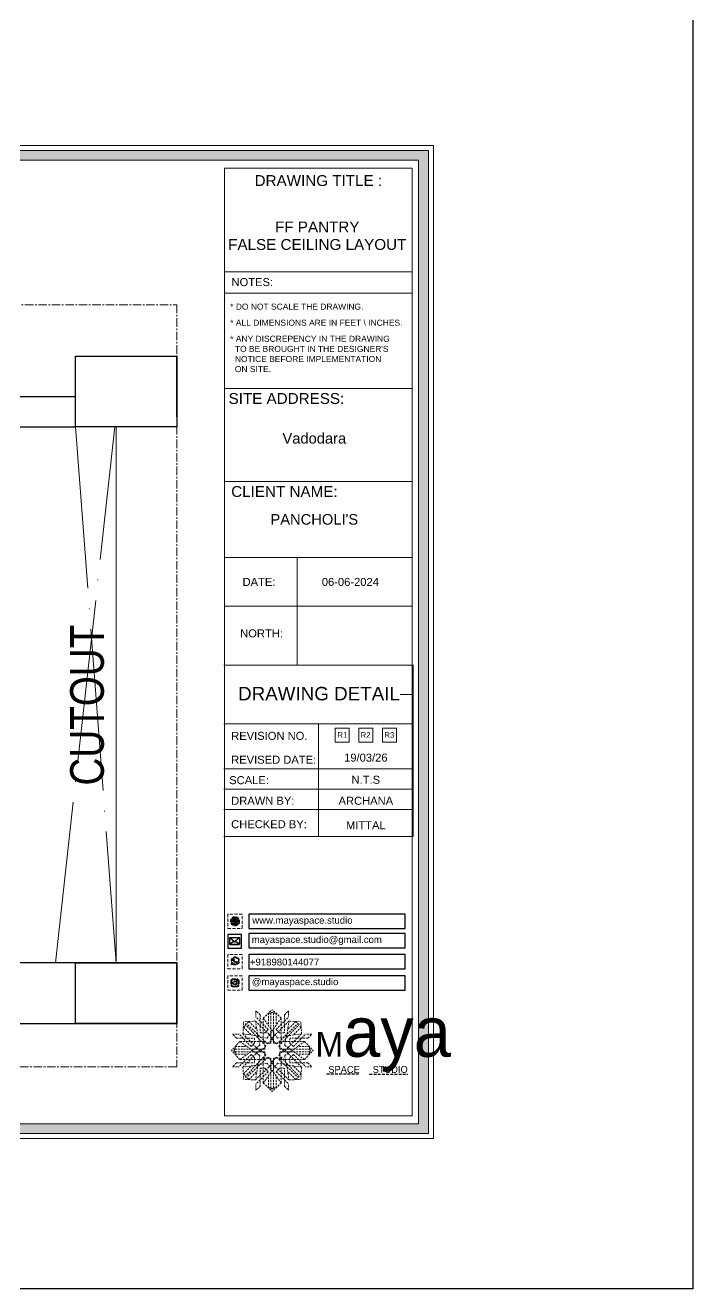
# Model space of a CAD drawing. Header units: millimetres. Extents: x 56222 to 3066687, y -650199 to -121287.
# Drawn here: x 134005.6 to 134104.7, y -184657.9 to -184470.5 of the extents above; entities that cross this region are included whole.
import ezdxf
from ezdxf.enums import TextEntityAlignment as Align

# ---------------------------------------------------------------- set-up
doc = ezdxf.new("R2010")
doc.units = ezdxf.units.MM
doc.header["$MEASUREMENT"] = 0
for name, pattern in [('ACAD_ISO04W100', [30, 24, -3, 0, -3]), ('CENTER', [2, 1.25, -0.25, 0.25, -0.25]), ('DASHEDX2', [1.5, 1, -0.5])]:
    doc.linetypes.add(name, pattern=pattern)
for name, color, linetype, lineweight in [('COLUMN', 1, 'Continuous', 30), ('Dimension', 10, 'DASHEDX2', 20), ('FIRST FLOOR', 7, 'Continuous', 9), ('FIRST FLOOR ( TEXT )', 7, 'Continuous', 9), ('FIRST FLOOR_( PLine )_', 251, 'Continuous', 30), ('FURNITURE', 32, 'Continuous', 9), ('GROUND FLOOR', 7, 'Continuous', 9), ('NAME PLATE', 7, 'Continuous', 25), ('TILE', 14, 'Continuous', 9)]:
    doc.layers.add(name, color=color, linetype=linetype, lineweight=lineweight)
doc.styles.add('Arial', font='arial.ttf')
doc.styles.add("Cn_BT_0'-0", font='swissc.ttf')
doc.styles.get("Standard").update_dxf_attribs({"font": 'arial.ttf', "height": 6})

# ---------------------------------------------------------------- blocks, each defined once
blk = doc.blocks.new('FSFSF')
at = {"color": 42, "lineweight": 5, "true_color": 0xe0ac11}
for p, q in [((28600.02952215459, 143.5139148725285), (28600.02952215459, 140.1627915054827)), ((28602.14937278152, 141.4051683081257), (28600.02952215458, 143.5139148725237)), ((28606.46515515396, 133.7608692168469), (28600.02952215458, 140.1627915054788)), ((28602.14937278152, 141.4051683081257), (28602.14937278152, 131.9548183658916)), ((28603.8573819619, 139.6884756314575), (28608.58467309682, 144.0826294809294)), ((28603.8573819619, 126.5832694616292), (28603.8573819619, 139.6884756314575)), ((28603.8573819619, 139.6884756314575), (28608.57656374431, 133.0212336201026)), ((28607.90038549203, 142.2178300233099), (28606.57849619761, 142.2178300233099)), ((28606.57849619761, 142.2178300233112), (28606.57849619761, 135.8440958244304)), ((28607.90038549203, 142.2178300233056), (28608.57656374431, 142.8463572676453)), ((28607.90038549203, 142.2178300233099), (28607.90038549203, 126.5832694616292)), ((28613.31196423174, 139.6884756314505), (28608.58467309682, 144.0826294809224)), ((28609.26896070161, 142.2178300232985), (28608.59278244933, 142.8463572676383)), ((28613.31196423174, 139.6884756314505), (28608.59278244933, 133.0212336200956)), ((28609.26896070161, 142.2178300233029), (28609.26896070161, 126.5832694616222)), ((28609.26896070161, 142.2178300233029), (28610.59084999603, 142.2178300233029)), ((28610.59084999603, 142.2178300233041), (28610.59084999603, 135.8440958244234)), ((28610.70419103967, 133.7608692168399), (28617.13982403906, 140.1627915054717)), ((28613.31196423174, 126.5832694616222), (28613.31196423174, 139.6884756314505)), ((28615.01997341212, 141.4051683081186), (28617.13982403906, 143.5139148725166)), ((28615.01997341212, 141.4051683081186), (28615.01997341212, 131.9548183658846)), ((28617.13982403905, 143.5139148725215), (28617.13982403905, 140.1627915054756)), ((28593.18528875562, 131.4512709548762), (28593.53942279741, 137.7083440558963)), ((28593.38640769022, 135.0047725313525), (28594.56253744733, 136.1236492009193)), ((28593.38640769022, 135.0047725313525), (28597.59981168557, 130.777693179436)), ((28599.79649589843, 138.0624780976842), (28593.53942279741, 137.7083440558973)), ((28595.12411765238, 136.6852294059708), (28594.53344388519, 136.6852294059708)), ((28594.56253744733, 136.1236492009193), (28594.56253744733, 136.7143229681096)), ((28605.16739288197, 124.9761417178488), (28594.56253744733, 136.1236492009157)), ((28596.24299432195, 137.8613591630871), (28595.12411765238, 136.6852294059708)), ((28606.27162513545, 126.0803739713377), (28595.12411765239, 136.6852294059723)), ((28596.24299432195, 137.8613591630871), (28600.47007367387, 133.6479551677364)), ((28601.02633591869, 130.0022997966441), (28599.79649589844, 138.0624780976862)), ((28599.79697319313, 138.0540449410801), (28608.57656374431, 129.5596347853315)), ((28606.46515515396, 133.7608692168438), (28604.74702146255, 131.954818365889)), ((28605.85908385607, 129.1819884053065), (28608.57656374431, 133.0212336201024)), ((28617.37237300051, 138.0540449410731), (28608.59278244933, 129.5596347853245)), ((28611.31026233756, 129.1819884052994), (28608.59278244933, 133.0212336200953)), ((28610.70419103968, 133.7608692168368), (28612.42232473109, 131.954818365882)), ((28610.89772105818, 126.0803739713307), (28622.04522854125, 136.6852294059653)), ((28612.01817201668, 124.9761417178561), (28622.62302745131, 136.123649200923)), ((28616.14301027494, 130.0022997966371), (28617.3728502952, 138.0624780976791)), ((28620.92635187169, 137.8613591630801), (28616.69927251977, 133.6479551677294)), ((28617.37285029521, 138.0624780976772), (28623.62992339623, 137.7083440558903)), ((28623.79915720843, 135.0047725313598), (28619.58575321308, 130.7776931794433)), ((28620.92635187169, 137.8613591630801), (28622.04522854125, 136.6852294059638)), ((28622.04522854125, 136.6852294059638), (28622.63590230844, 136.6852294059638)), ((28622.62302745131, 136.1236492009266), (28622.62302745131, 136.7143229681169)), ((28623.79915720843, 135.0047725313598), (28622.62302745131, 136.1236492009266)), ((28624.00027614303, 131.4512709548835), (28623.64614210124, 137.7083440559036)), ((28591.55929122185, 127.3903848914015), (28587.16513737238, 122.6630937564842)), ((28587.73385198078, 131.2182446987172), (28591.08497534782, 131.2182446987172)), ((28589.84259854518, 129.0983940717815), (28587.73385198078, 131.2182446987208)), ((28589.84259854518, 129.0983940717815), (28599.29294848741, 129.0983940717815)), ((28597.48689763646, 124.7826116993383), (28591.08497534783, 131.2182446987208)), ((28604.66449739168, 127.3903848914015), (28591.55929122185, 127.3903848914015)), ((28591.55929122185, 127.3903848914015), (28598.2265332332, 122.6712031089919)), ((28601.24546705666, 130.2214309346091), (28593.18528875562, 131.4512709548617)), ((28593.19372191223, 131.4507936601731), (28601.68813206797, 122.6712031089919)), ((28597.48689763646, 124.7826116993419), (28599.29294848742, 126.5007453907529)), ((28599.29294848741, 126.5007453907565), (28599.29294848741, 129.0983940717815)), ((28605.85908385607, 129.1819884053061), (28601.02633591869, 130.0022997966444)), ((28602.065778448, 125.3886829972289), (28601.24546705666, 130.2214309346127)), ((28604.74702146255, 131.9548183658916), (28602.14937278152, 131.9548183658916)), ((28603.67734725012, 126.5424332089096), (28603.67734725012, 127.3903848914015)), ((28604.66449739168, 126.5430463444827), (28603.67734725012, 126.5424332089096)), ((28604.70533364439, 127.5704196031902), (28603.8573819619, 127.5704196031902)), ((28607.90038549203, 126.5832694616292), (28603.8573819619, 126.5832694616292)), ((28604.66449739168, 123.3473813612763), (28604.66449739168, 127.3903848914015)), ((28604.70472050882, 126.5832694616292), (28604.70533364439, 127.5704196031902)), ((28606.27162513545, 126.0803739713377), (28608.57656374431, 128.2731099501872)), ((28607.90038549203, 128.9163723677579), (28608.57656374431, 129.5596347853315)), ((28607.90038549203, 128.916372367763), (28608.57656374431, 128.2731099501872)), ((28609.26896070161, 128.9163723677509), (28608.59278244933, 129.5596347853245)), ((28609.26896070161, 128.916372367756), (28608.59278244933, 128.2731099501802)), ((28610.89772105818, 126.0803739713307), (28608.59278244933, 128.2731099501802)), ((28609.26896070161, 126.5832694616222), (28613.31196423174, 126.5832694616222)), ((28611.31026233756, 129.1819884052991), (28616.14301027495, 130.0022997966374)), ((28612.42232473109, 131.9548183658846), (28615.01997341212, 131.9548183658846)), ((28612.46462568482, 126.5832694616222), (28612.46401254924, 127.5704196031832)), ((28612.46401254924, 127.5704196031832), (28613.31196423174, 127.5704196031832)), ((28612.52106750697, 123.3473813612836), (28612.52106750697, 127.3903848914088)), ((28612.52106750697, 127.3903848914088), (28625.6262736768, 127.3903848914088)), ((28612.52106750697, 126.54304634449), (28613.50821764853, 126.5424332089169)), ((28613.50821764853, 126.5424332089169), (28613.50821764853, 127.3903848914088)), ((28615.11978645065, 125.3886829972362), (28615.94009784198, 130.22143093462)), ((28623.99184298642, 131.4507936601804), (28615.49743283067, 122.6712031089992)), ((28615.94009784198, 130.2214309346164), (28624.00027614303, 131.451270954869)), ((28627.34296635347, 129.0983940717888), (28617.89261641123, 129.0983940717888)), ((28617.89261641123, 126.5007453907638), (28617.89261641123, 129.0983940717888)), ((28619.69866726219, 124.7826116993492), (28617.89261641123, 126.5007453907601)), ((28625.6262736768, 127.3903848914088), (28618.95903166544, 122.6712031089992)), ((28619.69866726219, 124.7826116993456), (28626.10058955082, 131.2182446987281)), ((28625.6262736768, 127.3903848914088), (28630.02042752627, 122.6630937564914)), ((28629.45171291787, 131.2182446987244), (28626.10058955082, 131.2182446987244)), ((28627.34296635347, 129.0983940717888), (28629.45171291786, 131.2182446987281)), ((28591.55929122185, 117.9358026215632), (28587.16513737238, 122.6630937564805)), ((28589.02993683, 123.3473813612763), (28588.40140958566, 122.6712031089919)), ((28589.02993683, 121.9788061516883), (28588.40140958566, 122.6549844039728)), ((28589.02993683, 123.3473813612763), (28589.02993683, 124.6692706556969)), ((28589.02993682999, 124.6692706556969), (28595.40367102887, 124.6692706556969)), ((28589.02993683, 123.3473813612763), (28604.66449739168, 123.3473813612763)), ((28589.02993682999, 121.9788061516883), (28604.66449739167, 121.9788061516883)), ((28589.02993682999, 121.9788061516883), (28589.02993682999, 120.6569168572678)), ((28589.02993682999, 120.6569168572678), (28595.40367102887, 120.6569168572678)), ((28597.48689763646, 120.5435758136264), (28591.08497534783, 114.1079428142439)), ((28591.55929122185, 117.9358026215632), (28598.2265332332, 122.6549844039728)), ((28593.19372191222, 113.8753938527916), (28601.68813206797, 122.6549844039728)), ((28605.16739288197, 120.3500457951159), (28594.56253744733, 109.202538312049)), ((28597.48689763646, 120.5435758136227), (28599.29294848741, 118.8254421222118)), ((28602.065778448, 125.3886829972289), (28598.2265332332, 122.6712031089919)), ((28602.065778448, 119.9375045157358), (28598.2265332332, 122.6549844039728)), ((28602.065778448, 119.9375045157358), (28601.24546705666, 115.104756578352)), ((28602.33139448555, 123.3473813612727), (28601.68813206797, 122.6712031089919)), ((28602.33139448555, 121.978806151692), (28601.68813206797, 122.6549844039728)), ((28602.33139448554, 123.3473813612727), (28602.97465690312, 122.6712031089919)), ((28602.33139448554, 121.978806151692), (28602.97465690312, 122.6549844039728)), ((28605.16739288197, 124.9761417178488), (28602.97465690312, 122.6712031089919)), ((28605.16739288197, 120.3500457951159), (28602.97465690312, 122.6549844039728)), ((28604.66449739167, 121.9788061516883), (28604.66449739167, 117.9358026215632)), ((28612.01817201668, 124.9761417178561), (28614.21090799553, 122.6712031089992)), ((28612.01817201667, 120.3500457951159), (28614.21090799552, 122.6549844039728)), ((28612.01817201667, 120.3500457951159), (28622.62302745131, 109.202538312049)), ((28628.15562806865, 123.3473813612836), (28612.52106750697, 123.3473813612836)), ((28612.52106750696, 121.9788061516883), (28612.52106750696, 117.9358026215632)), ((28628.15562806865, 121.9788061516883), (28612.52106750696, 121.9788061516883)), ((28614.85417041311, 123.34738136128), (28614.21090799553, 122.6712031089992)), ((28614.8541704131, 121.978806151692), (28614.21090799552, 122.6549844039728)), ((28614.8541704131, 123.34738136128), (28615.49743283067, 122.6712031089992)), ((28614.85417041309, 121.978806151692), (28615.49743283067, 122.6549844039728)), ((28615.11978645065, 125.3886829972362), (28618.95903166544, 122.6712031089992)), ((28615.11978645064, 119.9375045157358), (28618.95903166544, 122.6549844039728)), ((28615.11978645064, 119.9375045157358), (28615.94009784198, 115.104756578352)), ((28623.99184298642, 113.8753938527916), (28615.49743283067, 122.6549844039728)), ((28619.69866726218, 120.5435758136227), (28617.89261641122, 118.8254421222118)), ((28625.62627367679, 117.9358026215632), (28618.95903166544, 122.6549844039728)), ((28619.69866726218, 120.5435758136264), (28626.10058955082, 114.1079428142439)), ((28628.15562806865, 124.6692706557042), (28621.78189386977, 124.6692706557042)), ((28628.15562806865, 120.6569168572678), (28621.78189386977, 120.6569168572678)), ((28625.62627367679, 117.9358026215632), (28630.02042752627, 122.6630937564805)), ((28628.15562806865, 123.3473813612836), (28628.15562806865, 124.6692706557042)), ((28628.15562806865, 123.3473813612836), (28628.78415531299, 122.6712031089992)), ((28628.15562806864, 121.9788061516883), (28628.78415531298, 122.6549844039728)), ((28628.15562806865, 121.9788061516883), (28628.15562806865, 120.6569168572678)), ((28589.84259854518, 116.2277934411832), (28587.73385198078, 114.1079428142439)), ((28587.73385198077, 114.1079428142475), (28591.08497534782, 114.1079428142475)), ((28589.84259854518, 116.2277934411832), (28599.29294848741, 116.2277934411832)), ((28604.66449739167, 117.9358026215632), (28591.55929122185, 117.9358026215632)), ((28601.24546705666, 115.1047565783556), (28593.18528875562, 113.874916558103)), ((28593.18528875562, 113.8749165580884), (28593.53942279741, 107.6178434570684)), ((28593.38640769022, 110.3214149816122), (28597.59981168557, 114.5484943335287)), ((28606.27162513545, 119.148331313441), (28595.12411765239, 108.5434758788064)), ((28599.29294848741, 118.8254421222082), (28599.29294848741, 116.2277934411832)), ((28601.02633591869, 115.2264054881346), (28599.79649589844, 107.1662271870926)), ((28599.79697319313, 107.1746603436987), (28608.57656374431, 115.6690704994472)), ((28605.85908385607, 116.0467168794726), (28601.02633591869, 115.2264054881344)), ((28602.14937278152, 103.8235369766531), (28602.14937278152, 113.2738869188871)), ((28604.74702146255, 113.2738869188871), (28602.14937278152, 113.2738869188871)), ((28604.66449739167, 118.783141168482), (28603.67734725012, 118.783754304055)), ((28603.67734725012, 118.783754304055), (28603.67734725012, 117.9358026215632)), ((28607.90038549203, 118.6454358231495), (28603.8573819619, 118.6454358231495)), ((28603.8573819619, 118.6454358231495), (28603.8573819619, 105.5402296533212)), ((28604.70533364439, 117.6582856815885), (28603.8573819619, 117.6582856815885)), ((28604.70472050882, 118.6454358231495), (28604.70533364439, 117.6582856815885)), ((28606.46515515396, 111.4678360679349), (28604.74702146255, 113.2738869188898)), ((28605.85908385607, 116.0467168794723), (28608.57656374431, 112.2074716646764)), ((28606.27162513545, 119.148331313441), (28608.57656374431, 116.9555953345915)), ((28607.90038549203, 103.0108752614688), (28607.90038549203, 118.6454358231495)), ((28607.90038549203, 116.3123329170157), (28608.57656374431, 116.9555953345915)), ((28607.90038549203, 116.3123329170208), (28608.57656374431, 115.6690704994472)), ((28610.89772105818, 119.148331313441), (28608.59278244933, 116.9555953345915)), ((28609.26896070161, 116.3123329170157), (28608.59278244933, 116.9555953345915)), ((28609.26896070161, 116.3123329170208), (28608.59278244933, 115.6690704994472)), ((28611.31026233756, 116.0467168794723), (28608.59278244933, 112.2074716646764)), ((28617.37237300051, 107.1746603436987), (28608.59278244933, 115.6690704994472)), ((28609.26896070161, 118.6454358231495), (28613.31196423174, 118.6454358231495)), ((28609.26896070161, 103.0108752614688), (28609.26896070161, 118.6454358231495)), ((28610.70419103968, 111.4678360679349), (28612.42232473109, 113.2738869188898)), ((28610.89772105818, 119.148331313441), (28622.04522854125, 108.5434758788064)), ((28611.31026233756, 116.0467168794726), (28616.14301027495, 115.2264054881344)), ((28612.42232473109, 113.2738869188871), (28615.01997341212, 113.2738869188871)), ((28612.46462568482, 118.6454358231495), (28612.46401254924, 117.6582856815885)), ((28612.46401254924, 117.6582856815885), (28613.31196423174, 117.6582856815885)), ((28612.52106750696, 118.783141168482), (28613.50821764853, 118.783754304055)), ((28612.52106750696, 117.9358026215632), (28625.62627367679, 117.9358026215632)), ((28613.31196423174, 118.6454358231495), (28613.31196423174, 105.5402296533212)), ((28613.50821764853, 118.783754304055), (28613.50821764853, 117.9358026215632)), ((28615.01997341212, 103.8235369766531), (28615.01997341212, 113.2738869188871)), ((28615.94009784198, 115.1047565783556), (28624.00027614302, 113.874916558103)), ((28616.14301027494, 115.2264054881346), (28617.3728502952, 107.1662271870926)), ((28617.89261641123, 118.8254421222082), (28617.89261641123, 116.2277934411832)), ((28627.34296635346, 116.2277934411832), (28617.89261641123, 116.2277934411832)), ((28623.79915720842, 110.3214149816122), (28619.58575321307, 114.5484943335287)), ((28624.00027614302, 113.8749165580884), (28623.64614210124, 107.6178434570684)), ((28629.45171291786, 114.1079428142475), (28626.10058955082, 114.1079428142475)), ((28627.34296635346, 116.2277934411832), (28629.45171291786, 114.1079428142439)), ((28593.38640769022, 110.3214149816122), (28594.56253744733, 109.2025383120454)), ((28599.79649589843, 107.1662271870945), (28593.53942279741, 107.5203612288814)), ((28595.12411765238, 108.5434758788079), (28594.53344388519, 108.5434758788079)), ((28594.56253744733, 109.2025383120454), (28594.56253744733, 108.6118645448551)), ((28596.24299432195, 107.3673461216916), (28595.12411765238, 108.5434758788079)), ((28596.24299432195, 107.3673461216916), (28600.47007367387, 111.5807501170424)), ((28606.46515515396, 111.4678360679318), (28600.02952215458, 105.0659137793)), ((28603.8573819619, 105.5402296533212), (28608.57656374431, 112.2074716646761)), ((28606.57849619761, 103.0108752614676), (28606.57849619761, 109.3846094603483)), ((28613.31196423174, 105.5402296533212), (28608.59278244933, 112.2074716646761)), ((28610.59084999603, 103.0108752614676), (28610.59084999603, 109.3846094603483)), ((28610.70419103967, 111.4678360679318), (28617.13982403906, 105.0659137793)), ((28620.92635187169, 107.3673461216916), (28616.69927251977, 111.5807501170424)), ((28617.37285029521, 107.1662271870945), (28623.62992339623, 107.5203612288814)), ((28620.92635187169, 107.3673461216916), (28622.04522854125, 108.5434758788079)), ((28622.04522854125, 108.5434758788079), (28622.63590230844, 108.5434758788079)), ((28623.79915720842, 110.3214149816122), (28622.62302745131, 109.2025383120454)), ((28622.62302745131, 109.2025383120454), (28622.62302745131, 108.6118645448551)), ((28600.02952215459, 101.7147904122502), (28600.02952215459, 105.0659137792961)), ((28602.14937278152, 103.8235369766531), (28600.02952215458, 101.7147904122551)), ((28603.8573819619, 105.5402296533212), (28608.58467309682, 101.1460758038494)), ((28607.90038549203, 103.0108752614688), (28606.57849619761, 103.0108752614688)), ((28607.90038549203, 103.0108752614732), (28608.57656374431, 102.3823480171334)), ((28613.31196423174, 105.5402296533212), (28608.58467309682, 101.1460758038494)), ((28609.26896070161, 103.0108752614732), (28608.59278244933, 102.3823480171334)), ((28609.26896070161, 103.0108752614688), (28610.59084999603, 103.0108752614688)), ((28615.01997341212, 103.8235369766531), (28617.13982403906, 101.7147904122551)), ((28617.13982403905, 101.7147904122502), (28617.13982403905, 105.0659137792961))]:
    blk.add_line(p, q, dxfattribs=at)
blk = doc.blocks.new('hgwg')
at = {"layer": 'Dimension', "true_color": 0xd39e00}
h = blk.add_hatch(color=42, dxfattribs=at)
h.dxf.hatch_style = 1
h.paths.add_polyline_path([(27505.71340162798, 45.05203686693212), (27494.27108242475, 45.05203686693212), (27494.27108242475, 44.90203686693212), (27505.71340162798, 44.90203686693212)])
h = blk.add_hatch(color=42, dxfattribs=at)
h.dxf.hatch_style = 1
h.paths.add_polyline_path([(27523.30327300013, 44.90203686693212), (27509.6816220806, 44.90203686693212), (27509.6816220806, 44.75203686693212), (27523.30327300013, 44.75203686693212)])
at = {"layer": 'Dimension', "color": 42, "true_color": 0xd39e00}
for p, q in [((27494.27108242475, 45.05203686693212), (27505.71340162798, 45.05203686693212)), ((27494.27108242475, 44.90203686693212), (27494.27108242475, 45.05203686693212)), ((27494.27108242475, 44.90203686693212), (27505.71340162798, 44.90203686693212)), ((27505.71340162798, 45.05203686693212), (27505.71340162798, 44.90203686693212)), ((27509.6816220806, 44.90203686693212), (27523.30327300013, 44.90203686693212)), ((27509.6816220806, 44.90203686693212), (27509.6816220806, 44.75203686693212)), ((27509.6816220806, 44.75203686693212), (27523.30327300013, 44.75203686693212)), ((27523.30327300013, 44.75203686693212), (27523.30327300013, 44.90203686693212))]:
    blk.add_line(p, q, dxfattribs=at)
at = {"layer": 'Dimension', "color": 42, "true_color": 0xd39e00, "attachment_point": 1}
for s, width, insert, char_height in [('{\\fCinzel|b0|i0|c0|p2;\\H1.5x;M\\fAmsterdam One|b0|i0|c0|p2;\\H2x;aya}', 85.32770400233176, (27490.16720882829, 69.1670580071177), 6), ('{\\fCinzel|b0|i0|c0|p0;SPACE     STUDIO}', 66.12897169631242, (27494.8322192234, 47.86289312563859), 2.5)]:
    blk.add_mtext_dynamic_manual_height_columns(s, width=width, gutter_width=30, heights=[0], dxfattribs=dict(at, insert=insert, char_height=char_height))
blk = doc.blocks.new('QEGW4TG')
at = {"layer": 'Dimension', "true_color": 0x000000}
h = blk.add_hatch(color=18, dxfattribs=at)
h.dxf.hatch_style = 1
h.paths.add_polyline_path([(1.187091838183055, 1.98177108190226), (1.033431034835843, 1.296664261299405, 0.5509124427602531), (1.10803336545479, 1.228472477282911), (1.753631702631827, 1.3859606636898, 6.34412523232794)])
h.paths.add_polyline_path([(1.810474836187209, 1.698279910686368), (1.403136541219283, 1.598913221470411), (1.499210153190082, 2.0272637533444, -9.07133912899332)], flags=16)
h.paths.add_polyline_path([(1.745663850195269, 2.690243043829252, -0.3875126163322261), (1.894684737119763, 3.193992050027953, -0.3607415830259414), (2.007833641781254, 3.177226008350592), (2.169416898680688, 2.859554992342163, -0.07151671525802489), (2.063735285172324, 2.730699185723803, 0.3216763591583559), (2.052573019720961, 2.654587547766838, 0.1221828121087859), (2.532697100029603, 2.245910038244721, 0.06604656462501653), (2.687304065624332, 1.931217718888324, 0.3756740161796316), (3.107131665665466, 2.163826466892424, 0.526752502159757), (3.02979712339868, 2.28973275806185), (2.789984836732684, 2.366833549170965, 0.2737208883027296), (2.687663811828648, 2.340313884368498, 0.04074929161681815), (2.628080915907736, 2.265958741588463, -2.427976796490477), (2.44588782105219, 2.002458541107671, -0.1907850788726739)], flags=0)
h = blk.add_hatch(color=18, dxfattribs=at)
h.dxf.hatch_style = 1
h.paths.add_polyline_path([(2.687663811828632, 2.340313884368481, 0.0407492916168068), (2.628080915907738, 2.265958741588466, -0.4412823113683242), (2.532697100181941, 2.24591003816886, -0.1182797973807856), (2.064446685660975, 2.638307475266393, -0.4412823115886387), (2.069093945741169, 2.735664682453949, 0.04074929158412958), (2.133043749293867, 2.806299173711516, 0.2900830682164422), (2.140126129328374, 2.917140342695692), (2.007833641781254, 3.177226008350592, 0.31623062650189), (1.907458275577852, 3.200407680759237, 0.1903366609617529), (1.727617539160449, 3.001989855048218, 0.1705132533351779), (1.723351830981194, 2.743669959818334, 0.2527841192987533), (2.690888777707058, 1.925875124151339, 0.1705132533677759), (2.945253356194499, 1.971108140553456, 0.1903366609236972), (3.11259450872896, 2.180175743679357, 0.4666839200012377), (3.029797123397894, 2.289732758062103), (2.789984836732684, 2.366833549170965, 0.2737208883027886)])
for p, q in [((1.187091838182823, 1.981771081901229), (1.033431034829846, 1.296664261272667)), ((1.104864288547105, 1.22769940810656), (1.753631702631537, 1.38596066368973)), ((1.499210153189779, 2.02726375334305), (1.403136541219283, 1.598913221470411)), ((1.403136541219283, 1.598913221470411), (1.810474836187495, 1.698279910686438)), ((2.007833641782781, 3.177226008347589), (2.140126129339478, 2.917140342673861)), ((3.07376729664611, 2.275596138167543), (2.795973786971444, 2.364908073175798))]:
    blk.add_line(p, q)
blk.add_lwpolyline([(0, 0), (4.677875833520375, 0), (4.677875833520375, 4.677875833487633), (0, 4.677875833487633)], close=True)
for centre, radius, start, end in [((1.092285202801577, 1.28614751820453), 0.05978641126763205, 164.848313743537, 282.1458186134437), ((2.391856922618899, 2.560090461466984), 1.336380265289725, 241.4726925157612, 205.6422480518206), ((2.391856922618899, 2.560090461466984), 1.039578066265566, 235.9961833528427, 210.8332541496584), ((2.093211678275111, 2.866757529460642), 0.3898036126573604, 159.7006965781634, 198.4071931529369), ((2.96422670641914, 3.230508715242536), 1.33296002576076, 201.4218194877544, 258.1669382717271), ((2.068710664792889, 2.873542338844459), 0.3644767273401995, 118.9685287465575, 159.3648257195266), ((1.94115209195661, 3.117399309044913), 0.08958606497010892, 41.8984607349679, 123.1343628598353), ((2.111185664180084, 2.684865951528081), 0.06597138640971531, 135.993167916936, 224.889150196011), ((1.668440453213407, 3.162667354486985), 0.5855377895559305, 312.4616868225817, 321.8727761964677), ((3.116352617467783, 3.417971815580813), 1.3093443293986, 216.5455493843477, 243.5279193807737), ((2.049097856513981, 2.86730989022908), 0.1037748545872203, 320.3923518033985, 28.69705978797532), ((2.571242585552682, 2.299449457126798), 0.06597138640971531, 234.2481540868074, 323.1441363625612), ((3.113289334112778, 1.938197709888527), 0.5855377895559305, 137.2645280778166, 146.6756174521283), ((2.761231025502639, 2.267121770607218), 0.1037748545872203, 70.44024447729866, 138.7449524685831), ((2.753680358302518, 2.310588100078917), 0.3898036126573604, 260.7301111127597, 299.4366076966294), ((2.764269856204919, 2.287475423160004), 0.3644767273401995, 299.7724785632745, 340.1687755327218), ((3.025288852411904, 2.200260200651769), 0.08958606497010892, 336.0029414192384, 57.23884355508559)]:
    blk.add_arc(centre, radius, start, end)
blk = doc.blocks.new('ASGERG')
at = {"layer": 'Dimension', "true_color": 0x000000}
h = blk.add_hatch(color=18, dxfattribs=at)
h.dxf.hatch_style = 1
h.paths.add_polyline_path([(0.9878009781132278, 1.703186002650503, 0.4023816522982896), (1.825443186799671, 1.025485415719686), (2.958426043524663, 1.025485415719686, 0.4261452983977781), (3.664190593117382, 1.897814859594269), (3.664190593117382, 2.988961614004873, 0.4023816523091476), (2.826548384427302, 3.666662200964538), (1.693565527702309, 3.666662200964538, 0.4261452984088214), (0.9878009781132278, 2.794332757061105)])
h.paths.add_polyline_path([(1.269614298369561, 1.722741172293552, 0.4023816522947821), (1.79822913284187, 1.29506145431435), (2.936987097088775, 1.29506145431435, 0.4261452984123871), (3.382377272857411, 1.845566526549218), (3.382377272857411, 2.96940644439067, 0.4023816522947838), (2.853762438385102, 3.397086162369874), (1.715004474138198, 3.397086162369874, 0.426145298412388), (1.269614298369561, 2.846581090135005)], flags=16)
h.paths.add_polyline_path([(3.023270429735569, 2.349113106956224, -1), (1.6354381059813, 2.349113106956224, -1)], flags=0)
h.paths.add_polyline_path([(2.743205021494745, 2.349113106956224, -1), (1.915503514222124, 2.349113106956224, -1)], flags=0)
h.paths.add_polyline_path([(3.191863788461511, 3.021710217520308, -1), (2.855701533165678, 3.021710217520308, -1)], flags=0)
h.paths.add_polyline_path([(1.6354381059813, 2.349113106956224, 1), (3.023270429735569, 2.349113106956224, 1)], flags=0)
h = blk.add_hatch(color=18, dxfattribs=at)
h.dxf.hatch_style = 1
h.paths.add_polyline_path([(1.6354381059813, 2.349113106956224, 1), (3.023270429735569, 2.349113106956224, 1)])
h.paths.add_polyline_path([(2.743205021494745, 2.349113106956224, 1), (1.915503514222124, 2.349113106956224, 1)], flags=16)
h = blk.add_hatch(color=18, dxfattribs=at)
h.dxf.hatch_style = 1
h.paths.add_polyline_path([(3.191863788461511, 3.021710217520308, 1), (2.855701533165678, 3.021710217520308, 1)])
for p, q in [((0.9878009781132278, 2.988961614029904), (0.9878009781132278, 1.70318600265432)), ((1.269614298369561, 2.969406444382912), (1.269614298369561, 1.722741172301312)), ((1.693565527704777, 3.666662200964538), (2.958426043522195, 3.666662200964538)), ((1.693565527704777, 1.025485415719686), (2.958426043522195, 1.025485415719686)), ((2.936987097087695, 3.397086162369874), (1.715004474142916, 3.397086162369874)), ((2.936987097087695, 1.29506145431435), (1.715004474142916, 1.29506145431435)), ((3.382377272857411, 2.969406444382798), (3.382377272857411, 1.722741172301198)), ((3.664190593117382, 2.988961614029904), (3.664190593117382, 1.703186002654206))]:
    blk.add_line(p, q)
blk.add_lwpolyline([(0, 0), (4.677875833520375, 0), (4.677875833520375, 4.677875833487633), (0, 4.677875833487633)], close=True)
for centre, radius in [((2.329354267858434, 2.349113106956224), 0.6939161618771346), ((2.329354267858434, 2.349113106956224), 0.4138507536363104), ((3.023782660813595, 3.021710217520308), 0.1680811276479166)]:
    blk.add_circle(centre, radius)
for centre, radius, start, end in [((1.759504357250989, 2.891647185547413), 0.7778150187314825, 94.86305418922075, 172.8127439550857), ((1.759504357250989, 1.800500431136811), 0.7778150187314825, 187.1872560450436, 265.1369458107793), ((1.756616803490033, 2.907993767262838), 0.490859406455273, 94.86305418922075, 172.8127439550857), ((1.756616803490033, 1.784153849421386), 0.490859406455273, 187.1872560450436, 265.1369458107793), ((2.895374767736939, 2.907993767262838), 0.490859406455273, 7.187256045043576, 85.13694581077927), ((2.895374767736939, 1.784153849421386), 0.490859406455273, 274.8630541892207, 352.8127439549564), ((2.892487213975983, 2.891647185547413), 0.7778150187314825, 7.187256045043576, 85.13694581077927), ((2.892487213975983, 1.800500431136811), 0.7778150187314825, 274.8630541892207, 352.8127439549564)]:
    blk.add_arc(centre, radius, start, end)
blk = doc.blocks.new('DTGWEGEARG')
at = {"layer": 'Dimension', "true_color": 0x000000}
h = blk.add_hatch(color=18, dxfattribs=at)
h.dxf.hatch_style = 1
h.paths.add_polyline_path([(3.827875833522876, 2.338937916762688, 1), (0.849999999997499, 2.338937916762688, 1)])
h.paths.add_polyline_path([(2.410067026245088, 1.122706408467201), (2.410067026245088, 1.693045342340603, -0.05827942784441899), (2.812445341716919, 1.629346779479062, -0.1033532730963779)], flags=16)
h.paths.add_polyline_path([(2.260067026236071, 1.129185144458924, -0.101740903817371), (1.865430491803455, 1.629346779479062, -0.05717097550308236), (2.260067026239994, 1.692713910527245)], flags=16)
h.paths.add_polyline_path([(2.167534142020019, 1.011016423996755, -0.1057952507638167), (1.721439551609405, 1.582164618114258, 0.05520542910569185), (1.377292133685734, 1.407276962960325, 0.1698216228186413)], flags=16)
h.paths.add_polyline_path([(3.016142448257003, 1.719950953252589, 0.08133556479226609), (3.129099600233631, 2.268128927234784), (3.67600217548033, 2.268128927234784, -0.1520689214655178), (3.399506162930496, 1.521655994681915, 0.05686981644289543)], flags=16)
h.paths.add_polyline_path([(2.873828236651899, 1.767790462044811, 0.06194478914005309), (2.410067026245088, 1.843159155080477), (2.410067026245088, 2.268128927234784), (2.978962121406577, 2.268128927234784, -0.08134370791576499)], flags=16)
h.paths.add_polyline_path([(2.260067026240367, 1.842853883239862, 0.06092337719213643), (1.804047596868632, 1.767790462044857, -0.081343707915763), (1.698913712113797, 2.268128927234784), (2.260067026243632, 2.268128927234784)], flags=16)
h.paths.add_polyline_path([(1.661733385262794, 1.719950953252939, 0.0568698164428486), (1.278369670589879, 1.521655994681914, -0.152068921465507), (1.001873658040048, 2.268128927234727), (1.548776233286744, 2.268128927234784, 0.08133556479219842)], flags=16)
h.paths.add_polyline_path([(2.978564221175648, 2.418128927234761), (2.410067026245088, 2.418128927234761), (2.410067026245088, 2.8347166784449, 0.06194478913996639), (2.873828236651268, 2.910085371480381, -0.08000874410317031)], flags=16)
h.paths.add_polyline_path([(3.128736234070105, 2.418128927235586, 0.08011645333882926), (3.01614244825664, 2.95792488027237, 0.1277775775491851), (2.51034169149847, 3.666859409528837, -0.3602902893853039), (3.675531919741355, 2.418128927234761)], flags=16)
h.paths.add_polyline_path([(2.260067026243585, 2.418128927234761), (1.699311612344728, 2.418128927234704, -0.08000874410317925), (1.804047596869107, 2.910085371480381, 0.0609233771925021), (2.260067026243632, 2.83502195028538)], flags=16)
h.paths.add_polyline_path([(1.549139599450427, 2.418128927234704), (1.002343913779017, 2.418128927234704, -0.1504655396626469), (1.27836967058988, 3.156219838843462, 0.05686981644296745), (1.661733385263638, 2.957924880272117, 0.08011645333891207)], flags=16)
h.paths.add_polyline_path([(2.410067026245088, 2.984830491186396), (2.410067026245088, 3.555169429672338, -0.1033532736860012), (2.812445341716318, 3.048529054046146, -0.05827942784429314)], flags=16)
h.paths.add_polyline_path([(2.260067026247996, 2.985161922997771, -0.05717097550413885), (1.865430491804057, 3.048529054046147, -0.101740903818736), (2.260067026243632, 3.548690689071458)], flags=16)
h.paths.add_polyline_path([(1.721439551608698, 3.095711215411385, -0.05520542910558377), (1.377292133685735, 3.270598870565053, -0.1698216228190036), (2.167534142021905, 3.666859409528837, 0.1057952507640489)], flags=16)
blk.add_lwpolyline([(3.637978807091713e-12, 0), (4.677875833524013, 0), (4.677875833524013, 4.677875833487633), (3.637978807091713e-12, 4.677875833487633)], close=True)
at = {"layer": 'Dimension', "color": 18, "true_color": 0x000000}
for p, q in [((1.001873658038676, 2.268128927234727), (1.548776233285025, 2.268128927234784)), ((1.002343913780351, 2.418128927234704), (1.549139599450427, 2.418128927234704)), ((1.698913712112699, 2.268128927234784), (2.260067026239994, 2.268128927234784)), ((1.6993116123449, 2.418128927234704), (2.260067026239994, 2.418128927234761)), ((2.260067026243632, 3.548690689070099), (2.260067026243632, 2.985161922998032)), ((2.260067026243632, 2.835021950285466), (2.260067026243632, 2.418128927234648)), ((2.260067026243632, 2.268128927234784), (2.260067026239994, 1.842853883239911)), ((2.260067026239994, 1.692713910527232), (2.260067026236356, 1.129185144458859)), ((2.410067026245088, 3.555169429672674), (2.410067026245088, 2.984830491184709)), ((2.410067026245088, 2.834716678444863), (2.410067026245088, 2.418128927234648)), ((2.41006702624145, 2.418128927234761), (2.978564221175475, 2.418128927234761)), ((2.41006702624145, 2.268128927234784), (2.978962121407676, 2.268128927234784)), ((2.410067026245088, 2.268128927234784), (2.410067026245088, 1.8431591550804)), ((2.410067026245088, 1.693045342340554), (2.410067026245088, 1.1227064038506)), ((3.128736234069947, 2.418128927234761), (3.675531919740024, 2.418128927234761)), ((3.129099600235349, 2.268128927234784), (3.676002175481699, 2.268128927234784))]:
    blk.add_line(p, q, dxfattribs=at)
blk.add_circle((2.338937916760187, 2.338937916762688), 1.488937916762688, dxfattribs=at)
for centre, radius, start, end in [((2.338937916760187, 2.338937916762688), 1.338937916762688, 183.0314697118864, 217.6181188090123), ((2.338937916760187, 2.338937916762688), 1.338937916762688, 142.3818811909877, 176.6092825432614), ((2.338937916760187, 4.736890727369712), 1.903503470608637, 236.1399364125267, 249.1595144835151), ((2.338937916760187, -0.05901489384433489), 1.903503470608637, 110.8404855164849, 123.8600635874751), ((2.338937916760187, 2.338937916762688), 1.338937916762688, 97.35488612764266, 135.9073334597986), ((2.338937916760187, 4.736890727369712), 1.753503470608637, 236.7417280667744, 249.3810508283475), ((2.338937916760187, -0.05901489384433489), 1.753503470608637, 110.6189491716524, 123.2582719332256), ((2.338937916760187, 2.338937916762688), 1.338937916762688, 224.0926665402014, 262.6451138721481), ((3.279035271069006, 2.338937916762006), 1.731707322507203, 182.3434604650025, 200.9432554321933), ((3.279035271069006, 2.338937916762006), 1.731707322507203, 159.0567445677732, 177.3789487768422), ((3.279035271069006, 2.338937916762006), 1.581707322507203, 182.5658429709692, 201.1674919382606), ((3.279035271069006, 2.338937916762006), 1.581707322507203, 158.8325080616307, 177.130184356684), ((3.279035271069006, 2.338937916762006), 1.731707322507203, 129.9301144893371, 154.086741928019), ((3.279035271069006, 2.338937916762006), 1.731707322507203, 205.9132580719517, 230.0698855104508), ((2.338937916760187, 4.736890727369712), 1.903503470608637, 253.6799197970913, 267.6252929033811), ((2.338937916760187, -0.05901489384433489), 1.903503470608637, 92.37470709661888, 106.3200802029087), ((3.279035271069006, 2.338937916762006), 1.581707322507203, 130.1072546006023, 153.3445940917093), ((2.338937916760187, 4.736890727369712), 1.753503470608637, 254.3336465230859, 267.4220214852038), ((2.338937916760187, -0.05901489384433489), 1.753503470608637, 92.57797851479616, 105.6663534769142), ((3.279035271069006, 2.338937916762006), 1.581707322507203, 206.6554059082121, 229.8927453989361), ((1.398840562451369, 2.338937916762006), 1.581707322507203, 26.6554059082907, 50.2584276017604), ((2.338937916760187, 4.736890727369712), 1.753503470608637, 272.3247836724279, 285.6663534769141), ((2.338937916760187, 4.736890727369712), 1.903503470608637, 272.1414969110716, 286.3200802029087), ((2.338937916760187, -0.05901489384433489), 1.903503470608637, 73.67991979709127, 87.85850308892842), ((2.338937916760187, -0.05901489384433489), 1.753503470608637, 74.33364652308585, 87.6752163275721), ((1.398840562451369, 2.338937916762006), 1.581707322507203, 309.7415723982334, 333.3445940917879), ((2.338937916760187, 2.338937916762688), 1.338937916762688, 3.39071745674187, 82.64511387235737), ((1.398840562451369, 2.338937916762006), 1.731707322507203, 25.91325807198099, 50.06988551069431), ((1.398840562451369, 2.338937916762006), 1.731707322507203, 309.9301144893266, 334.0867419280484), ((2.338937916760187, 2.338937916762688), 1.338937916762688, 277.3548861278518, 315.9073334597986), ((1.398840562451369, 2.338937916762006), 1.581707322507203, 2.869815643319218, 21.1674919383693), ((1.398840562451369, 2.338937916762006), 1.581707322507203, 338.8325080617394, 357.4341570290307), ((2.338937916760187, 4.736890727369712), 1.753503470608637, 290.6189491716524, 303.2582719332256), ((2.338937916760187, -0.05901489384433489), 1.753503470608637, 56.74172806677446, 69.38105082834755), ((2.338937916760187, 4.736890727369712), 1.903503470608637, 290.8404855164849, 303.8600635874733), ((1.398840562451369, 2.338937916762006), 1.731707322507203, 2.621051223157847, 20.94325543222676), ((1.398840562451369, 2.338937916762006), 1.731707322507203, 339.0567445678067, 357.6565395349943), ((2.338937916760187, -0.05901489384433489), 1.903503470608637, 56.13993641252491, 69.15951448351508), ((2.338937916760187, 2.338937916762688), 1.338937916762688, 322.3818811909877, 356.9685302881169)]:
    blk.add_arc(centre, radius, start, end, dxfattribs=at)

msp = doc.modelspace()

# ---------------------------------------------------------------- hatches: boundary and pattern name
at = {"layer": 'Dimension', "linetype": 'Continuous', "true_color": 0xd39e00}
h = msp.add_hatch(color=42, dxfattribs=at)
h.paths.add_polyline_path([(133858.2953883605, -184489.0391472328), (133858.2953883605, -184634.8667978798), (134065.4736117368, -184634.8667978798), (134065.4736117368, -184489.0391472328)])
h.paths.add_polyline_path([(133859.7494056542, -184490.4931645263), (134064.0195944433, -184490.4931645263), (134064.0195944433, -184633.4127805862), (133859.7494056542, -184633.4127805862)], flags=16)
at = {"layer": 'Dimension', "true_color": 0x000000}
h = msp.add_hatch(color=18, dxfattribs=at)
h.dxf.hatch_style = 1
h.paths.add_polyline_path([(134037.3109057977, -184606.8519660353, 0.4142135623730951), (134037.465287012, -184606.6975848264), (134037.465287012, -184605.9256787809, 0.414213562373095), (134037.3109057977, -184605.7712975721), (134036.0843948466, -184605.7712975721, 0.4142135623730951), (134035.9300136323, -184605.9256787809), (134035.9300136323, -184606.6975848264, 0.414213562373095), (134036.0843948466, -184606.8519660353)])
h.paths.add_polyline_path([(134036.8115071263, -184606.3868631435), (134037.3791332155, -184606.765812326, -0.1989123673799882), (134037.3109057977, -184606.7940730826), (134036.0843948466, -184606.7940730826, -0.1989123673799884), (134036.0161674287, -184606.765812326), (134036.5837938669, -184606.3868631435), (134036.6976503221, -184606.4934181059)], flags=16)
h.paths.add_polyline_path([(134036.6976503221, -184606.4141269025), (134036.0733137133, -184605.8298289752, -0.02878332571811962), (134036.0843948466, -184605.8291905247), (134037.3109057977, -184605.8291905247, -0.02878332572916144), (134037.3219872799, -184605.8298289752)], flags=16)
h.paths.add_polyline_path([(134036.8549182622, -184606.3462358717), (134037.3781905115, -184605.8565212899, -0.2024819229892447), (134037.4073941002, -184605.9256787809), (134037.4073941002, -184606.6975848264, -0.04307596912190046), (134037.4059671352, -184606.7141178657)], flags=16)
h.paths.add_polyline_path([(134036.5403823821, -184606.3462358717), (134035.9893338579, -184606.7141178657, -0.04307596911813286), (134035.9879068929, -184606.6975848264), (134035.9879068929, -184605.9256787809, -0.2024819229936822), (134036.0171104815, -184605.8565212899)], flags=16)

# ---------------------------------------------------------------- linework, layer by layer
at = {"color": 18, "true_color": 0x000000}
for points in [[(134038.8008962066, -184604.433961329), (134062.0149738694, -184604.433961329), (134062.0149738694, -184602.3122715106), (134038.8008962066, -184602.3122715106)], [(134038.8008962066, -184607.3298393045), (134062.0149738694, -184607.3298393045), (134062.0149738694, -184605.208149486), (134038.8008962066, -184605.208149486)], [(134038.8116967146, -184610.4187247104), (134062.0149738694, -184610.4187247104), (134062.0149738694, -184608.2970348919), (134038.8116967146, -184608.2970348919)], [(134038.8008962066, -184613.5814455695), (134062.0149738694, -184613.5814455695), (134062.0149738694, -184611.4597557511), (134038.8008962066, -184611.4597557511)]]:
    msp.add_lwpolyline(points, close=True, dxfattribs=at)
msp.add_lwpolyline([(134035.6876989276, -184607.3457663877), (134037.7054260311, -184607.3457663877), (134037.7054260311, -184605.328039276), (134035.6876989276, -184605.328039276)], close=True)
at = {"layer": 'COLUMN', "transparency": 33554687}
for points in [[(134013.1070534737, -184530.0585530701), (134013.1070534737, -184519.5551091789), (134028.1070534737, -184519.5551091789), (134028.1070534737, -184530.0585530701)], [(134013.1070645223, -184618.5551228081), (134013.1070645223, -184609.5551228081), (134028.1070645223, -184609.5551228081), (134028.1070645223, -184618.5551228081)]]:
    msp.add_lwpolyline(points, close=True, dxfattribs=at)
at = {"layer": 'Dimension', "color": 42, "linetype": 'Continuous', "true_color": 0xd39e00}
for p, q in [((134063.0352405955, -184507.0722833695), (134035.1965937723, -184507.0722833695)), ((134063.0352405955, -184510.20851277), (134035.1965937723, -184510.20851277)), ((134063.0352405955, -184524.3573060567), (134035.1965937723, -184524.3573060567)), ((134063.0352405955, -184538.15603002), (134035.1965937723, -184538.15603002)), ((134063.0352405955, -184549.3995881892), (134035.1965937723, -184549.3995881892)), ((134045.9676332579, -184549.3995881892), (134045.9676332579, -184565.3815327325)), ((134063.0352405955, -184556.6337864304), (134035.1965937723, -184556.6337864304)), ((134063.2038892102, -184565.3815327325), (134035.110524068, -184565.3815327325)), ((134063.2038892102, -184565.3815327325), (134063.2038892102, -184590.8268353703)), ((134061.266096507, -184569.7435846133), (134063.2038892102, -184569.7435846133)), ((134035.110524068, -184574.105636494), (134063.2038892102, -184574.105636494)), ((134049.1572066392, -184590.8268353703), (134049.1572066392, -184574.105636494)), ((134063.2038892102, -184580.7941160446), (134035.110524068, -184580.7941160446)), ((134063.2038892102, -184583.8063918034), (134035.110524068, -184583.8063918034)), ((134063.2038892102, -184586.8186675623), (134035.110524068, -184586.8186675623)), ((134035.110524068, -184590.8268353703), (134063.2038892102, -184590.8268353703))]:
    msp.add_line(p, q, dxfattribs=at)
at = {"layer": 'Dimension', "color": 18, "linetype": 'Continuous', "true_color": 0x000000}
for p, q in [((134035.9300136323, -184605.9256787809), (134035.9300136323, -184606.6975848264)), ((134035.9879068929, -184605.9256787809), (134035.9879068929, -184606.6975848264)), ((134036.0171104815, -184605.85652129), (134036.5403823821, -184606.3462358717)), ((134036.0733137133, -184605.8298289752), (134036.6976503221, -184606.4141269026)), ((134036.0843948466, -184605.7712975722), (134037.3109057977, -184605.7712975722)), ((134036.0843948466, -184605.8291905247), (134037.3109057977, -184605.8291905247)), ((134036.6976503221, -184606.4141269026), (134037.3219872799, -184605.8298289752)), ((134036.8549182622, -184606.3462358717), (134037.3781905115, -184605.85652129)), ((134037.4073941002, -184605.9256787809), (134037.4073941002, -184606.6975848264)), ((134037.465287012, -184605.9256787809), (134037.465287012, -184606.6975848264)), ((134035.9893338579, -184606.7141178657), (134036.5403823821, -184606.3462358717)), ((134036.0161674287, -184606.7658123261), (134036.5837938669, -184606.3868631435)), ((134036.0843948466, -184606.7940730827), (134037.3109057977, -184606.7940730827)), ((134036.0843948466, -184606.8519660353), (134037.3109057977, -184606.8519660353)), ((134036.5837938669, -184606.3868631435), (134036.6976503221, -184606.4934181059)), ((134036.6976503221, -184606.4934181059), (134036.8115071263, -184606.3868631435)), ((134037.3791332155, -184606.7658123261), (134036.8115071263, -184606.3868631435)), ((134037.4059671352, -184606.7141178657), (134036.8549182622, -184606.3462358717))]:
    msp.add_line(p, q, dxfattribs=at)
at = {"layer": 'Dimension', "color": 42, "linetype": 'Continuous', "true_color": 0xd39e00}
for points in [[(133857.5683797137, -184488.312138586), (134066.2006203836, -184488.312138586), (134066.2006203836, -184635.5938065267), (133857.5683797137, -184635.5938065267)], [(133858.2953883605, -184489.0391472328), (134065.4736117368, -184489.0391472328), (134065.4736117368, -184634.8667978798), (133858.2953883605, -184634.8667978798)], [(133859.7494056542, -184490.4931645263), (134064.0195944433, -184490.4931645263), (134064.0195944433, -184633.4127805862), (133859.7494056542, -184633.4127805862)], [(134051.6438540913, -184574.752733191), (134053.6939004725, -184574.752733191), (134053.6939004725, -184576.8027795722), (134051.6438540913, -184576.8027795722)], [(134055.1555247341, -184574.752733191), (134057.2055711152, -184574.752733191), (134057.2055711152, -184576.8027795722), (134055.1555247341, -184576.8027795722)], [(134058.6671953769, -184574.752733191), (134060.7172417581, -184574.752733191), (134060.7172417581, -184576.8027795722), (134058.6671953769, -184576.8027795722)]]:
    msp.add_lwpolyline(points, close=True, dxfattribs=at)
at = {"layer": 'Dimension', "color": 42, "linetype": 'ByBlock', "true_color": 0xd39e00}
msp.add_lwpolyline([(134035.1965937723, -184632.2161084936), (134035.1965937723, -184491.689836619), (134063.0352405955, -184491.689836619), (134063.0352405955, -184632.2161084936)], close=True, dxfattribs=at)
at = {"layer": 'Dimension', "color": 18, "true_color": 0x000000}
for centre, radius, start, end in [((134036.0843948466, -184605.9256787809), 0.1543812091169287, 90, 180), ((134036.0843948466, -184605.9256787809), 0.09648825569808041, 134.2135400771937, 180), ((134036.0843948466, -184605.9256787809), 0.09648825569808041, 90, 96.59481090478101), ((134037.3109057977, -184605.9256787809), 0.1543812091169287, 0, 90), ((134037.3109057977, -184605.9256787809), 0.09648825569808041, 83.40518909521903, 90), ((134037.3109057977, -184605.9256787809), 0.09648825569808041, 0, 45.78645992280634), ((134036.0843948466, -184606.6975848264), 0.1543812091169287, 180, 270), ((134036.0843948466, -184606.6975848264), 0.09648825569808041, 180, 189.8661896655624), ((134036.0843948466, -184606.6975848264), 0.09648825569808041, 224.9999535143961, 270), ((134037.3109057977, -184606.6975848264), 0.1543812091169287, 270, 0), ((134037.3109057977, -184606.6975848264), 0.09648825569808041, 270, 315.0000464856037), ((134037.3109057977, -184606.6975848264), 0.09648825569808041, 350.1338103344377, 0)]:
    msp.add_arc(centre, radius, start, end, dxfattribs=at)
at = {"layer": 'FIRST FLOOR', "transparency": 33554687}
for p, q in [((134019.1070534737, -184530.0585530701), (134019.1070534737, -184609.5551091787)), ((133920.1070534737, -184618.5551091789), (134028.1070534737, -184618.5551091789))]:
    msp.add_line(p, q, dxfattribs=at)
at = {"layer": 'FIRST FLOOR_( PLine )_', "transparency": 33554687}
for p, q in [((134028.1070534737, -184528.5551091789), (134028.1070534737, -184519.5551091789)), ((133884.6070534738, -184525.5551091789), (134013.1070534737, -184525.5551091789)), ((134003.1070534739, -184530.0551091789), (134013.0938854393, -184530.0551091789))]:
    msp.add_line(p, q, dxfattribs=at)
msp.add_lwpolyline([(133916.6070534738, -184614.0551091789), (133916.6070534738, -184618.5551091789), (134028.1070534737, -184618.5551091789), (134028.1070534737, -184614.0551091789), (134028.1070645223, -184609.5551228081), (134003.1907383126, -184609.5551091789), (134003.1907383126, -184585.5601639196), (133998.6070534738, -184585.5601639196), (133998.6070534739, -184614.0551091789)], close=True, dxfattribs=at)
at = {"layer": 'FURNITURE', "color": 9, "linetype": 'CENTER', "lineweight": 15, "true_color": 0xc7c8ca}
msp.add_lwpolyline([(134028.1070645223, -184624.9896289242), (133865.5775834943, -184624.9896289242), (133865.5775834943, -184511.943485731), (134028.1070645223, -184511.943485731)], close=True, dxfattribs=at)
at = {"layer": 'GROUND FLOOR', "color": 1, "linetype": 'ACAD_ISO04W100', "transparency": 33554687}
for p, q in [((134010.1070534738, -184609.5551091789), (134018.9400041525, -184530.0585530701)), ((134013.0938854393, -184530.0551091789), (134019.1070534737, -184609.5551091789))]:
    msp.add_line(p, q, dxfattribs=at)
at = {"layer": 'TILE', "color": 3, "lineweight": 30}
msp.add_lwpolyline([(133149.6928930483, -184283.0670834865), (134104.7048734527, -184283.0670834865), (134104.7048734527, -184657.8862411337), (133149.6928930483, -184657.8862411337)], close=True, dxfattribs=at)

# ---------------------------------------------------------------- block references
at = {"layer": 'Dimension', "color": 42, "true_color": 0xd39e00}
for name, p, xscale, yscale, zscale in [('DTGWEGEARG', (134035.6987888535, -184604.433961329), 0.4535583871797221, 0.4535583871797221, 0.4535583871797221), ('QEGW4TG', (134035.7095893616, -184610.4187247104), 0.4535583871797221, 0.4535583871797221, 0.4535583871797221), ('ASGERG', (134035.6987888535, -184613.5814455695), 0.4535583871797221, 0.4535583871797221, 0.4535583871797221), ('FSFSF', (125969.7498020809, -184657.1561895815), 0.2821719412992941, 0.2821719412992941, 0.2821719412992941), ('hgwg', (122728.6522003587, -184644.5578003915), 0.4117851521770672, 0.4117851521770672, 0.4117851521770672)]:
    msp.add_blockref(name, p, dxfattribs=dict(at, xscale=xscale, yscale=yscale, zscale=zscale))

# ---------------------------------------------------------------- texts
at = {"color": 18, "true_color": 0x000000, "char_height": 1.014139776410088, "attachment_point": 1}
for s, width, gutter_width, insert in [('www.mayaspace.studio', 6.81041005299784, 5.696757373354044, (134039.3245737041, -184602.7266104944)), ('mayaspace.studio@gmail.com', 4.248805861223123, 3.554032125748182, (134039.2438041009, -184605.5875765489)), ('+918980144077', 16.56836204119759, 3.554032125748182, (134038.9813807354, -184608.9236519697)), ('@mayaspace.studio', 4.248805861223123, 3.554032125748182, (134039.2438041009, -184611.8391828139))]:
    msp.add_mtext_dynamic_manual_height_columns(s, width=width, gutter_width=gutter_width, heights=[0], dxfattribs=dict(at, insert=insert))
at = {"layer": 'FIRST FLOOR ( TEXT )', "color": 1, "transparency": 33554687, "insert": (134014.8278537595, -184571.3178344213), "char_height": 5, "attachment_point": 5, "rotation": 89.99999999999999, "style": "Cn_BT_0'-0"}
msp.add_mtext('CUTOUT', dxfattribs=at)
at = {"layer": 'NAME PLATE', "style": 'Arial'}
for s, height, p in [('DRAWING TITLE : ', 1.615037636906766, (134049.4459931958, -184494.3195333563)), ('FF PANTRY', 1.615037636906766, (134048.9698577715, -184501.2028905166)), ('FALSE CEILING LAYOUT', 1.615037636906766, (134048.9698577715, -184503.7996794398)), ('NOTES:', 1.186658808009446, (134039.3261858826, -184509.1643688112)), ('SITE ADDRESS:', 1.615037636906766, (134044.3902940403, -184526.6453683242)), ('Vadodara', 1.561235311609652, (134048.5318377365, -184532.522710359)), ('CLIENT NAME:', 1.615037636906766, (134044.0959657, -184540.4440922877)), ("PANCHOLI'S", 1.561235311609652, (134048.5318377365, -184544.5443284228)), ('DATE:', 1.186658808009446, (134040.321353264, -184553.6420593393)), ('06-06-2024', 1.186658808009446, (134053.8827297416, -184553.6420593393)), ('NORTH:', 1.186658808009446, (134040.700120056, -184561.2709130875)), ('DRAWING DETAIL', 1.996711607111541, (134049.2230542699, -184570.6096877714)), ('REVISION NO.', 1.186658808009446, (134041.853685347, -184576.470620447)), ('REVISED DATE: ', 1.186658808009446, (134042.7291092903, -184580.0087414334)), ('SCALE:', 1.186658808009446, (134038.848874586, -184583.0437023279)), ('DRAWN BY:', 1.186658808009446, (134040.8859837065, -184586.0930813765)), ('ARCHANA', 1.186658808009446, (134056.1805479247, -184586.0976807618)), ('CHECKED BY:', 1.186658808009446, (134041.8079512252, -184589.5743533561)), ('MITTAL', 1.186658808009446, (134056.1805479247, -184589.7319471001))]:
    msp.add_text(s, height=height, dxfattribs=at).set_placement(p, align=Align.CENTER)
for s, p in [('R1', (134051.9580686694, -184576.1640490457)), ('R2', (134055.3932746429, -184576.1640490458))]:
    msp.add_text(s, height=0.8365463071913721, dxfattribs=at).set_placement(p)
at = {"layer": 'NAME PLATE', "char_height": 0.8975040694839247, "width": 34.67526215115749, "attachment_point": 1, "style": 'Arial'}
for s, insert in [('* DO NOT SCALE THE DRAWING.', (134036.0467556936, -184511.7615364494)), ('* ALL DIMENSIONS ARE IN FEET \\\\ INCHES.', (134036.0467556936, -184514.148194298)), ("* ANY DISCREPENCY IN THE DRAWING \\P  TO BE BROUGHT IN THE DESIGNER'S\\P  NOTICE BEFORE IMPLEMENTATION \\P  ON SITE.", (134036.0467556936, -184516.5348521463))]:
    msp.add_mtext(s, dxfattribs=dict(at, insert=insert))
at = {"layer": 'NAME PLATE', "lineweight": 0, "attachment_point": 2, "style": 'Arial'}
for s, insert, char_height, width in [('R3', (134059.6670241353, -184575.3240789479), 0.8365463071913718, 1.632711850789771), ('19/03/26', (134056.1805479248, -184578.5127823039), 1.186658808009446, 10.28377087047166), ('N.T.S', (134056.1805479248, -184581.7976999895), 1.186658808009446, 2.316036640202233)]:
    msp.add_mtext(s, dxfattribs=dict(at, insert=insert, char_height=char_height, width=width))

doc.saveas('drawing.dxf')
